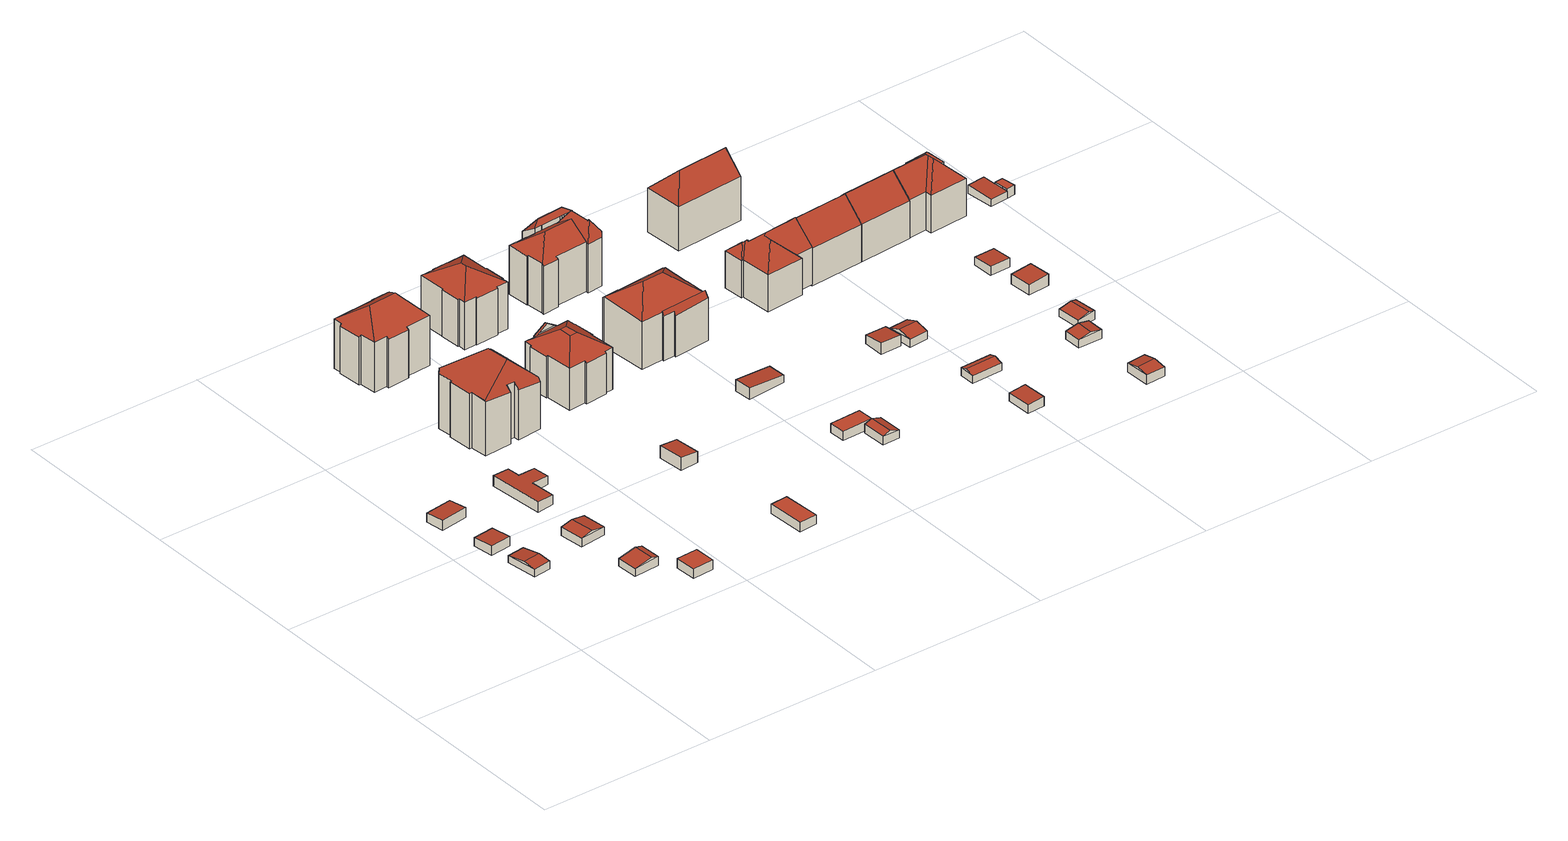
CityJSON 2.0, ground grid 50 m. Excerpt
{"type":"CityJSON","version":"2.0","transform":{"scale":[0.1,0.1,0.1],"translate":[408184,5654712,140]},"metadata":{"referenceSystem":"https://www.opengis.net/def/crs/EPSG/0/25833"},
"CityObjects":{
"building1":{"type":"Building","attributes":{"Dachtyp_tdc":"tdcGableRoof","Gemeindeschluessel":14612000,"Dachneigung":10.01,"QualitaetDacherkennung":86,"Geometrietyp2DReferenz":"3000","measuredHeight":2.86,"function":"31001_9998","roofType":"3100"},"geometry":[{"type":"Solid","lod":"2","boundaries":[[[[0,1,2,3]],[[1,4,5,2]],[[4,6,7,5]],[[6,0,3,7]],[[4,1,8]],[[0,6,9]],[[1,0,9,8]],[[6,4,8,9]],[[3,2,5,7]]]],"semantics":{"surfaces":[{"type":"WallSurface"},{"type":"RoofSurface"},{"type":"GroundSurface"}],"values":[[0,0,0,0,0,0,1,1,2]]}}]},
"building2":{"type":"Building","attributes":{"Dachtyp_tdc":"tdcPolyFlatRoof","Gemeindeschluessel":14612000,"Dachneigung":4.14,"QualitaetDacherkennung":77,"Geometrietyp2DReferenz":"3000","measuredHeight":2.73,"function":"31001_9998","roofType":"2100"},"geometry":[{"type":"Solid","lod":"2","boundaries":[[[[10,11,12,13]],[[11,14,15,12]],[[14,16,17,15]],[[16,10,13,17]],[[16,14,11,10]],[[13,12,15,17]]]],"semantics":{"surfaces":[{"type":"WallSurface"},{"type":"RoofSurface"},{"type":"GroundSurface"}],"values":[[0,0,0,0,1,2]]}}]},
"building3":{"type":"Building","attributes":{"Dachtyp_tdc":"tdcPolyFlatRoof","Gemeindeschluessel":14612000,"Dachneigung":3.21,"QualitaetDacherkennung":76,"Geometrietyp2DReferenz":"3000","measuredHeight":2.81,"function":"31001_9998","roofType":"2100"},"geometry":[{"type":"Solid","lod":"2","boundaries":[[[[18,19,20,21]],[[22,23,19,18]],[[23,24,20,19]],[[24,25,21,20]],[[25,22,18,21]],[[25,24,23,22]]]],"semantics":{"surfaces":[{"type":"GroundSurface"},{"type":"WallSurface"},{"type":"RoofSurface"}],"values":[[0,1,1,1,1,2]]}}]},
"building4":{"type":"Building","attributes":{"Dachtyp_tdc":"tdcGableRoof","Gemeindeschluessel":14612000,"Dachneigung":10.15,"QualitaetDacherkennung":89,"Geometrietyp2DReferenz":"3000","measuredHeight":3.01,"function":"31001_9998","roofType":"3100"},"geometry":[{"type":"Solid","lod":"2","boundaries":[[[[26,27,28,29]],[[27,30,31,28]],[[30,32,33,31]],[[32,26,29,33]],[[30,27,34]],[[26,32,35]],[[27,26,35,34]],[[32,30,34,35]],[[29,28,31,33]]]],"semantics":{"surfaces":[{"type":"WallSurface"},{"type":"RoofSurface"},{"type":"GroundSurface"}],"values":[[0,0,0,0,0,0,1,1,2]]}}]},
"building5":{"type":"Building","attributes":{"Dachtyp_tdc":"tdcGableRoof","Gemeindeschluessel":14612000,"Dachneigung":10.48,"QualitaetDacherkennung":71,"Geometrietyp2DReferenz":"3000","measuredHeight":3.06,"function":"31001_9998","roofType":"3100"},"geometry":[{"type":"Solid","lod":"2","boundaries":[[[[36,37,38,39]],[[37,40,41,38]],[[40,42,43,41]],[[42,36,39,43]],[[40,37,44]],[[36,42,45]],[[37,36,45,44]],[[42,40,44,45]],[[39,38,41,43]]]],"semantics":{"surfaces":[{"type":"WallSurface"},{"type":"RoofSurface"},{"type":"GroundSurface"}],"values":[[0,0,0,0,0,0,1,1,2]]}}]},
"building6":{"type":"Building","attributes":{"Dachtyp_tdc":"tdcPolyFlatRoof","Gemeindeschluessel":14612000,"Dachneigung":0,"QualitaetDacherkennung":87,"Geometrietyp2DReferenz":"3000","measuredHeight":2.67,"function":"31001_9998","roofType":"1000"},"geometry":[{"type":"Solid","lod":"2","boundaries":[[[[46,47,48,49]],[[50,51,52,53]],[[49,48,51,50]],[[48,47,52,51]],[[47,46,53,52]],[[46,49,50,53]]]],"semantics":{"surfaces":[{"type":"RoofSurface"},{"type":"GroundSurface"},{"type":"WallSurface"}],"values":[[0,1,2,2,2,2]]}}]},
"building7":{"type":"Building","attributes":{"Dachtyp_tdc":"tdcPolyFlatRoof","Gemeindeschluessel":14612000,"Dachneigung":2.98,"QualitaetDacherkennung":52,"Geometrietyp2DReferenz":"3000","measuredHeight":3.05,"function":"31001_9998","roofType":"2100"},"geometry":[{"type":"Solid","lod":"2","boundaries":[[[[54,55,56,57]],[[55,58,59,56]],[[58,60,61,59]],[[60,62,63,61]],[[62,64,65,63]],[[64,66,67,65]],[[66,68,69,67]],[[68,54,57,69]],[[68,66,64,62,60,58,55,54]],[[57,56,59,61,63,65,67,69]]]],"semantics":{"surfaces":[{"type":"WallSurface"},{"type":"RoofSurface"},{"type":"GroundSurface"}],"values":[[0,0,0,0,0,0,0,0,1,2]]}}]},
"building8":{"type":"Building","attributes":{"Dachtyp_tdc":"tdcFreeFormRoof","Gemeindeschluessel":14612000,"Dachneigung":17.77,"QualitaetDacherkennung":31,"Geometrietyp2DReferenz":"3000","measuredHeight":19.57,"function":"31001_9998","roofType":"5000"},"geometry":[{"type":"Solid","lod":"2","boundaries":[[[[70,71,72,73]],[[71,74,75,72]],[[74,76,77,75]],[[76,78,79,77]],[[78,80,81,79]],[[80,82,83,81]],[[82,84,85,83]],[[84,86,87,85]],[[86,88,89,87]],[[88,90,91,89]],[[90,92,93,91]],[[92,94,95,93]],[[94,96,97,95]],[[96,98,99,97]],[[98,100,101,99]],[[100,102,103,101]],[[102,104,105,103]],[[104,106,107,105]],[[106,108,109,107]],[[108,110,111,109]],[[110,112,113,111]],[[112,114,115,113]],[[114,116,117,115]],[[116,118,119,117]],[[118,70,73,119]],[[120,96,94,92,90,88,86,84,82,80,78,121]],[[112,110,108,106,122,123,124,116,114]],[[124,123,121,78,76,74,71,70,118]],[[98,120,121,123,122,104,102,100]],[[98,96,120]],[[118,116,124]],[[106,104,122]],[[73,72,75,77,79,81,83,85,87,89,91,93,95,97,99,101,103,105,107,109,111,113,115,117,119]]]],"semantics":{"surfaces":[{"type":"WallSurface"},{"type":"RoofSurface"},{"type":"GroundSurface"}],"values":[[0,0,0,0,0,0,0,0,0,0,0,0,0,0,0,0,0,0,0,0,0,0,0,0,0,1,1,1,1,0,0,0,2]]}}]},
"building9":{"type":"Building","attributes":{"Dachtyp_tdc":"tdcPolyFlatRoof","Gemeindeschluessel":14612000,"Dachneigung":0,"QualitaetDacherkennung":65,"Geometrietyp2DReferenz":"3000","measuredHeight":2.67,"function":"31001_9998","roofType":"1000"},"geometry":[{"type":"Solid","lod":"2","boundaries":[[[[125,126,127,128]],[[126,129,130,127]],[[129,131,132,130]],[[131,125,128,132]],[[131,129,126,125]],[[128,127,130,132]]]],"semantics":{"surfaces":[{"type":"WallSurface"},{"type":"RoofSurface"},{"type":"GroundSurface"}],"values":[[0,0,0,0,1,2]]}}]},
"building10":{"type":"Building","attributes":{"Dachtyp_tdc":"tdcHipRoof","Gemeindeschluessel":14612000,"Dachneigung":35.89,"QualitaetDacherkennung":84,"Geometrietyp2DReferenz":"3000","measuredHeight":19.28,"function":"31001_9998","roofType":"3200"},"geometry":[{"type":"Solid","lod":"2","boundaries":[[[[133,134,135,136]],[[134,137,138,135]],[[137,139,140,138]],[[139,141,142,140]],[[141,143,144,142]],[[143,145,146,144]],[[145,147,148,146]],[[147,149,150,148]],[[149,151,152,150]],[[151,153,154,152]],[[153,155,156,154]],[[155,157,158,156]],[[157,159,160,158]],[[159,161,162,160]],[[161,163,164,162]],[[163,165,166,164]],[[165,167,168,166]],[[167,169,170,168]],[[155,153,151,149,147,145,171,172]],[[169,133,136,170]],[[165,163,161,159,157,155,172]],[[145,143,141,139,137,134,171]],[[134,133,169,167,165,172,171]],[[136,135,138,140,142,144,146,148,150,152,154,156,158,160,162,164,166,168,170]]]],"semantics":{"surfaces":[{"type":"WallSurface"},{"type":"RoofSurface"},{"type":"GroundSurface"}],"values":[[0,0,0,0,0,0,0,0,0,0,0,0,0,0,0,0,0,0,1,0,1,1,1,2]]}}]},
"building11":{"type":"Building","attributes":{"Dachtyp_tdc":"tdcPolyFlatRoof","Gemeindeschluessel":14612000,"Dachneigung":5.67,"QualitaetDacherkennung":79,"Geometrietyp2DReferenz":"3000","measuredHeight":3.61,"function":"31001_9998","roofType":"2100"},"geometry":[{"type":"Solid","lod":"2","boundaries":[[[[173,174,175,176]],[[174,177,178,175]],[[177,179,180,178]],[[179,173,176,180]],[[179,177,174,173]],[[176,175,178,180]]]],"semantics":{"surfaces":[{"type":"WallSurface"},{"type":"RoofSurface"},{"type":"GroundSurface"}],"values":[[0,0,0,0,1,2]]}}]},
"building12":{"type":"Building","attributes":{"Gemeindeschluessel":14612000,"Geometrietyp2DReferenz":"3000","function":"31001_9998","roofType":"9999"},"children":["building12-1","building12-2"]},
"building12-1":{"type":"BuildingPart","attributes":{"Dachtyp_tdc":"tdcCutTentRoof","Dachneigung":31.62,"QualitaetDacherkennung":87,"Geometrietyp2DReferenz":"3000","measuredHeight":15.76,"roofType":"9999"},"parents":["building12"],"geometry":[{"type":"MultiSurface","lod":"2","boundaries":[[[181,182,183,184]],[[182,185,186,183]],[[185,187,188,186]],[[187,189,190,188]],[[189,191,192,190]],[[191,193,194,192]],[[193,195,196,194]],[[195,197,198,196]],[[197,199,200,198]],[[199,201,202,200]],[[201,203,204,202]],[[203,205,206,204]],[[205,207,208,206]],[[209,210,211,212]],[[207,213,214,208]],[[209,212,215]],[[210,216,217,211]],[[216,218,219,217]],[[218,181,184,219]],[[195,193,191,189,187,185,220,221]],[[205,203,201,199,197,195,221,222]],[[210,209,223,224,213,207,205,222,225]],[[185,182,181,218,216,210,225,220]],[[225,222,221,220]],[[184,183,186,188,190,192,194,196,198,200,202,204,206,208,212,211,217,219]]],"semantics":{"surfaces":[{"type":"WallSurface"},{"type":"RoofSurface"},{"type":"GroundSurface"}],"values":[0,0,0,0,0,0,0,0,0,0,0,0,0,0,0,0,0,0,0,1,1,1,1,1,2]}}]},
"building12-2":{"type":"BuildingPart","attributes":{"Dachtyp_tdc":"tdcGableRoof","Dachneigung":31.88,"QualitaetDacherkennung":50,"Geometrietyp2DReferenz":"3000","measuredHeight":14.12,"roofType":"3100"},"parents":["building12"],"geometry":[{"type":"MultiSurface","lod":"2","boundaries":[[[226,215,212,227]],[[214,228,229,208]],[[228,226,227,229]],[[226,228,230]],[[215,226,230,231,223]],[[228,214,224,231,230]],[[227,212,208,229]]],"semantics":{"surfaces":[{"type":"WallSurface"},{"type":"RoofSurface"},{"type":"GroundSurface"}],"values":[0,0,0,0,1,1,2]}}]},
"building13":{"type":"Building","attributes":{"Dachtyp_tdc":"tdcHipRoof","Gemeindeschluessel":14612000,"Dachneigung":29.84,"QualitaetDacherkennung":75,"Geometrietyp2DReferenz":"3000","measuredHeight":17.4,"function":"31001_9998","roofType":"3200"},"geometry":[{"type":"Solid","lod":"2","boundaries":[[[[232,233,234,235]],[[233,236,237,234]],[[236,238,239,237]],[[238,240,241,239]],[[240,242,243,241]],[[242,244,245,243]],[[244,246,247,245]],[[246,248,249,247]],[[248,250,251,249]],[[250,252,253,251]],[[252,254,255,253]],[[254,256,257,255]],[[256,258,259,257]],[[258,260,261,259]],[[260,262,263,261]],[[262,264,265,263]],[[264,266,267,265]],[[266,268,269,267]],[[268,270,271,269]],[[270,232,235,271]],[[266,264,262,260,258,256,272]],[[246,244,242,240,238,236,273]],[[256,254,252,250,248,246,273,272]],[[236,233,232,270,268,266,272,273]],[[235,234,237,239,241,243,245,247,249,251,253,255,257,259,261,263,265,267,269,271]]]],"semantics":{"surfaces":[{"type":"WallSurface"},{"type":"RoofSurface"},{"type":"GroundSurface"}],"values":[[0,0,0,0,0,0,0,0,0,0,0,0,0,0,0,0,0,0,0,0,1,1,1,1,2]]}}]},
"building14":{"type":"Building","attributes":{"Dachtyp_tdc":"tdcPolyFlatRoof","Gemeindeschluessel":14612000,"Dachneigung":0,"QualitaetDacherkennung":55,"Geometrietyp2DReferenz":"3000","measuredHeight":2.71,"function":"31001_9998","roofType":"1000"},"geometry":[{"type":"Solid","lod":"2","boundaries":[[[[274,275,276,277]],[[275,278,279,276]],[[278,280,281,279]],[[280,274,277,281]],[[280,278,275,274]],[[277,276,279,281]]]],"semantics":{"surfaces":[{"type":"WallSurface"},{"type":"RoofSurface"},{"type":"GroundSurface"}],"values":[[0,0,0,0,1,2]]}}]},
"building15":{"type":"Building","attributes":{"Dachtyp_tdc":"tdcGableRoof","Gemeindeschluessel":14612000,"Dachneigung":17.53,"QualitaetDacherkennung":86,"Geometrietyp2DReferenz":"3000","measuredHeight":3.15,"function":"31001_9998","roofType":"3100"},"geometry":[{"type":"Solid","lod":"2","boundaries":[[[[282,283,284,285]],[[283,286,287,284]],[[286,288,289,287]],[[288,282,285,289]],[[286,283,290]],[[282,288,291]],[[283,282,291,290]],[[288,286,290,291]],[[285,284,287,289]]]],"semantics":{"surfaces":[{"type":"WallSurface"},{"type":"RoofSurface"},{"type":"GroundSurface"}],"values":[[0,0,0,0,0,0,1,1,2]]}}]},
"building16":{"type":"Building","attributes":{"Dachtyp_tdc":"tdcPolyFlatRoof","Gemeindeschluessel":14612000,"Dachneigung":5.78,"QualitaetDacherkennung":61,"Geometrietyp2DReferenz":"3000","measuredHeight":3.18,"function":"31001_9998","roofType":"2100"},"geometry":[{"type":"Solid","lod":"2","boundaries":[[[[292,293,294,295]],[[293,296,297,294]],[[296,298,299,297]],[[298,292,295,299]],[[298,296,293,292]],[[295,294,297,299]]]],"semantics":{"surfaces":[{"type":"WallSurface"},{"type":"RoofSurface"},{"type":"GroundSurface"}],"values":[[0,0,0,0,1,2]]}}]},
"building17":{"type":"Building","attributes":{"Gemeindeschluessel":14612000,"Geometrietyp2DReferenz":"3000","function":"31001_9998","roofType":"9999"},"children":["building17-1","building17-2"]},
"building17-1":{"type":"BuildingPart","attributes":{"Dachtyp_tdc":"tdcHipRoof","Dachneigung":34.41,"QualitaetDacherkennung":42,"Geometrietyp2DReferenz":"3000","measuredHeight":18.63,"roofType":"3200"},"parents":["building17"],"geometry":[{"type":"MultiSurface","lod":"2","boundaries":[[[300,301,302,303]],[[301,304,305,302]],[[304,306,307,305]],[[306,308,309,307]],[[308,310,311,309]],[[310,312,313,311]],[[312,314,315,313]],[[316,317,318,319]],[[317,320,321,318]],[[320,322,323,321]],[[322,324,325,323]],[[324,300,303,325]],[[320,317,326]],[[327,314,312,310,308,328]],[[317,316,327,328,326]],[[308,306,304,301,300,324,322,320,326,328]],[[303,302,305,307,309,311,313,315,329,319,318,321,323,325]]],"semantics":{"surfaces":[{"type":"WallSurface"},{"type":"RoofSurface"},{"type":"GroundSurface"}],"values":[0,0,0,0,0,0,0,0,0,0,0,0,1,1,1,1,2]}}]},
"building17-2":{"type":"BuildingPart","attributes":{"Dachtyp_tdc":"tdcPolyFlatRoof","Dachneigung":59.74,"QualitaetDacherkennung":33,"Geometrietyp2DReferenz":"3000","measuredHeight":13.82,"roofType":"2100"},"parents":["building17"],"geometry":[{"type":"MultiSurface","lod":"2","boundaries":[[[330,331,316,319,332]],[[333,334,335,315,314]],[[334,336,337,335]],[[336,338,339,337]],[[338,330,332,339]],[[338,336,334,333,331,330]],[[332,319,329,315,335,337,339]]],"semantics":{"surfaces":[{"type":"WallSurface"},{"type":"RoofSurface"},{"type":"GroundSurface"}],"values":[0,0,0,0,0,1,2]}}]},
"building18":{"type":"Building","attributes":{"Gemeindeschluessel":14612000,"Geometrietyp2DReferenz":"3000","function":"31001_9998","roofType":"9999"},"children":["building18-1","building18-2","building18-3"]},
"building18-1":{"type":"BuildingPart","attributes":{"Dachtyp_tdc":"tdcHipRoof","Dachneigung":56.01,"QualitaetDacherkennung":37,"Geometrietyp2DReferenz":"3000","measuredHeight":15.97,"roofType":"3200"},"parents":["building18"],"geometry":[{"type":"MultiSurface","lod":"2","boundaries":[[[340,341,342,343]],[[341,344,345,342]],[[344,346,347,345]],[[346,348,349,347]],[[348,350,351,349]],[[350,352,353,351]],[[352,354,355,353]],[[354,356,355]],[[357,358,359,360,361]],[[358,362,363,359]],[[362,364,365,363]],[[364,340,343,365]],[[354,352,350,348,346,344,366]],[[358,357,367]],[[344,341,340,364,362,358,367,366]],[[357,354,366,367]],[[343,342,345,347,349,351,353,355,368,360,359,363,365]]],"semantics":{"surfaces":[{"type":"WallSurface"},{"type":"RoofSurface"},{"type":"GroundSurface"}],"values":[0,0,0,0,0,0,0,0,0,0,0,0,1,1,1,1,2]}}]},
"building18-2":{"type":"BuildingPart","attributes":{"Dachtyp_tdc":"tdcHipAndGableRoof","Dachneigung":35.31,"QualitaetDacherkennung":69,"Geometrietyp2DReferenz":"3000","measuredHeight":18.01,"roofType":"5000"},"parents":["building18"],"geometry":[{"type":"MultiSurface","lod":"2","boundaries":[[[369,361,360,370]],[[371,372,373,374,375]],[[372,376,377,373]],[[376,378,379,377]],[[378,380,381,379]],[[380,382,383,381]],[[382,384,385,383]],[[384,386,387,385]],[[386,388,389,387]],[[388,390,391,389]],[[390,369,370,391]],[[386,384,382,380,392]],[[380,378,376,372,371,393,392]],[[393,394,361,369,390,388,386,392]],[[370,360,368,395,374,373,377,379,381,383,385,387,389,391]]],"semantics":{"surfaces":[{"type":"WallSurface"},{"type":"RoofSurface"},{"type":"GroundSurface"}],"values":[0,0,0,0,0,0,0,0,0,0,0,1,1,1,2]}}]},
"building18-3":{"type":"BuildingPart","attributes":{"Dachtyp_tdc":"tdcFreeFormRoof","Dachneigung":56.06,"QualitaetDacherkennung":11,"Geometrietyp2DReferenz":"3000","measuredHeight":18.08,"roofType":"5000"},"parents":["building18"],"geometry":[{"type":"MultiSurface","lod":"2","boundaries":[[[396,397,398,399]],[[397,400,401,398]],[[400,402,403,401]],[[402,404,405,403]],[[404,406,407,405]],[[406,375,374,407]],[[356,396,399,355]],[[408,409,375,406,410,411,412,413]],[[406,404,402,410]],[[402,400,397,411,410]],[[397,396,412,411]],[[396,356,413,412]],[[356,408,413]],[[399,398,401,403,405,407,374,395,368,355]]],"semantics":{"surfaces":[{"type":"WallSurface"},{"type":"RoofSurface"},{"type":"GroundSurface"}],"values":[0,0,0,0,0,0,0,1,1,1,1,1,1,2]}}]},
"building19":{"type":"Building","attributes":{"Dachtyp_tdc":"tdcPolyFlatRoof","Gemeindeschluessel":14612000,"Dachneigung":3.93,"QualitaetDacherkennung":95,"Geometrietyp2DReferenz":"3000","measuredHeight":2.7,"function":"31001_9998","roofType":"2100"},"geometry":[{"type":"Solid","lod":"2","boundaries":[[[[414,415,416,417]],[[415,418,419,416]],[[418,420,421,419]],[[420,414,417,421]],[[420,418,415,414]],[[417,416,419,421]]]],"semantics":{"surfaces":[{"type":"WallSurface"},{"type":"RoofSurface"},{"type":"GroundSurface"}],"values":[[0,0,0,0,1,2]]}}]},
"building20":{"type":"Building","attributes":{"Dachtyp_tdc":"tdcPolyFlatRoof","Gemeindeschluessel":14612000,"Dachneigung":6.4,"QualitaetDacherkennung":74,"Geometrietyp2DReferenz":"3000","measuredHeight":3.13,"function":"31001_9998","roofType":"2100"},"geometry":[{"type":"Solid","lod":"2","boundaries":[[[[422,423,424,425]],[[423,426,427,424]],[[426,428,429,427]],[[428,422,425,429]],[[428,426,423,422]],[[425,424,427,429]]]],"semantics":{"surfaces":[{"type":"WallSurface"},{"type":"RoofSurface"},{"type":"GroundSurface"}],"values":[[0,0,0,0,1,2]]}}]},
"building21":{"type":"Building","attributes":{"Dachtyp_tdc":"tdcGableRoof","Gemeindeschluessel":14612000,"Dachneigung":16.6,"QualitaetDacherkennung":63,"Geometrietyp2DReferenz":"3000","measuredHeight":2.83,"function":"31001_9998","roofType":"3100"},"geometry":[{"type":"Solid","lod":"2","boundaries":[[[[430,431,432,433]],[[431,434,435,432]],[[434,436,437,435]],[[436,430,433,437]],[[434,431,438]],[[430,436,439]],[[431,430,439,438]],[[436,434,438,439]],[[433,432,435,437]]]],"semantics":{"surfaces":[{"type":"WallSurface"},{"type":"RoofSurface"},{"type":"GroundSurface"}],"values":[[0,0,0,0,0,0,1,1,2]]}}]},
"building22":{"type":"Building","attributes":{"Dachtyp_tdc":"tdcGableRoof","Gemeindeschluessel":14612000,"Dachneigung":13.12,"QualitaetDacherkennung":88,"Geometrietyp2DReferenz":"3000","measuredHeight":3.16,"function":"31001_9998","roofType":"3100"},"geometry":[{"type":"Solid","lod":"2","boundaries":[[[[440,441,442,443]],[[441,444,445,442]],[[444,446,447,445]],[[446,440,443,447]],[[444,441,448]],[[440,446,449]],[[441,440,449,448]],[[446,444,448,449]],[[443,442,445,447]]]],"semantics":{"surfaces":[{"type":"WallSurface"},{"type":"RoofSurface"},{"type":"GroundSurface"}],"values":[[0,0,0,0,0,0,1,1,2]]}}]},
"building23":{"type":"Building","attributes":{"Dachtyp_tdc":"tdcFreeFormRoof","Gemeindeschluessel":14612000,"Dachneigung":43.27,"QualitaetDacherkennung":72,"Geometrietyp2DReferenz":"3000","measuredHeight":16.07,"function":"31001_9998","roofType":"5000"},"geometry":[{"type":"Solid","lod":"2","boundaries":[[[[450,451,452,453]],[[451,454,455,452]],[[454,456,457,455]],[[456,458,459,457]],[[458,460,461,459]],[[460,462,463,461]],[[462,464,465,463]],[[464,466,467,465]],[[466,468,469,467]],[[468,450,453,469]],[[470,471,472,468,466]],[[473,470,466,464]],[[474,475,473,464,462]],[[474,462,460]],[[475,474,460,458]],[[476,477,471,470,473,475,458,456]],[[476,456,454]],[[477,476,454,451]],[[472,471,477,451,450]],[[472,450,468]],[[453,452,455,457,459,461,463,465,467,469]]]],"semantics":{"surfaces":[{"type":"WallSurface"},{"type":"RoofSurface"},{"type":"GroundSurface"}],"values":[[0,0,0,0,0,0,0,0,0,0,1,1,1,1,1,1,1,1,1,0,2]]}}]},
"building24":{"type":"Building","attributes":{"Dachtyp_tdc":"tdcHipAndGableRoof","Gemeindeschluessel":14612000,"Dachneigung":44.53,"QualitaetDacherkennung":65,"Geometrietyp2DReferenz":"3000","measuredHeight":18.05,"function":"31001_9998","roofType":"5000"},"geometry":[{"type":"Solid","lod":"2","boundaries":[[[[478,479,480,481]],[[479,482,483,480]],[[482,484,485,483]],[[484,478,481,485]],[[482,479,486]],[[478,484,487]],[[479,478,487,486]],[[484,482,486,487]],[[481,480,483,485]]]],"semantics":{"surfaces":[{"type":"WallSurface"},{"type":"RoofSurface"},{"type":"GroundSurface"}],"values":[[0,0,0,0,1,0,1,1,2]]}}]},
"building25":{"type":"Building","attributes":{"Dachtyp_tdc":"tdcGableRoof","Gemeindeschluessel":14612000,"Dachneigung":44.55,"QualitaetDacherkennung":88,"Geometrietyp2DReferenz":"3000","measuredHeight":16.48,"function":"31001_9998","roofType":"3100"},"geometry":[{"type":"Solid","lod":"2","boundaries":[[[[488,489,490,491]],[[489,492,493,490]],[[492,494,495,493]],[[494,496,497,495]],[[496,498,499,497]],[[498,500,501,499]],[[500,502,503,501]],[[502,504,505,503]],[[504,506,507,505]],[[506,488,491,507]],[[502,500,498,496,494,492,489,488]],[[488,506,504,502]],[[491,490,493,495,497,499,501,503,505,507]]]],"semantics":{"surfaces":[{"type":"WallSurface"},{"type":"RoofSurface"},{"type":"GroundSurface"}],"values":[[0,0,0,0,0,0,0,0,0,0,1,1,2]]}}]},
"building26":{"type":"Building","attributes":{"Dachtyp_tdc":"tdcGableRoof","Gemeindeschluessel":14612000,"Dachneigung":10.13,"QualitaetDacherkennung":92,"Geometrietyp2DReferenz":"3000","measuredHeight":3.22,"function":"31001_9998","roofType":"3100"},"geometry":[{"type":"Solid","lod":"2","boundaries":[[[[508,509,510,511]],[[509,512,513,510]],[[512,514,515,513]],[[514,508,511,515]],[[512,509,516]],[[508,514,517]],[[509,508,517,516]],[[514,512,516,517]],[[511,510,513,515]]]],"semantics":{"surfaces":[{"type":"WallSurface"},{"type":"RoofSurface"},{"type":"GroundSurface"}],"values":[[0,0,0,0,0,0,1,1,2]]}}]},
"building27":{"type":"Building","attributes":{"Dachtyp_tdc":"tdcGableRoof","Gemeindeschluessel":14612000,"Dachneigung":12.79,"QualitaetDacherkennung":76,"Geometrietyp2DReferenz":"3000","measuredHeight":3.08,"function":"31001_9998","roofType":"3100"},"geometry":[{"type":"Solid","lod":"2","boundaries":[[[[518,519,520,521]],[[519,522,523,520]],[[522,524,525,523]],[[524,518,521,525]],[[522,519,526]],[[518,524,527]],[[519,518,527,526]],[[524,522,526,527]],[[521,520,523,525]]]],"semantics":{"surfaces":[{"type":"WallSurface"},{"type":"RoofSurface"},{"type":"GroundSurface"}],"values":[[0,0,0,0,0,0,1,1,2]]}}]},
"building28":{"type":"Building","attributes":{"Dachtyp_tdc":"tdcGableRoof","Gemeindeschluessel":14612000,"Dachneigung":10.94,"QualitaetDacherkennung":73,"Geometrietyp2DReferenz":"3000","measuredHeight":2.8,"function":"31001_9998","roofType":"3100"},"geometry":[{"type":"Solid","lod":"2","boundaries":[[[[528,529,530,531]],[[529,532,533,530]],[[532,534,535,533]],[[534,528,531,535]],[[532,529,536]],[[528,534,537]],[[529,528,537,536]],[[534,532,536,537]],[[531,530,533,535]]]],"semantics":{"surfaces":[{"type":"WallSurface"},{"type":"RoofSurface"},{"type":"GroundSurface"}],"values":[[0,0,0,0,0,0,1,1,2]]}}]},
"building29":{"type":"Building","attributes":{"Dachtyp_tdc":"tdcGableRoof","Gemeindeschluessel":14612000,"Dachneigung":44.16,"QualitaetDacherkennung":88,"Geometrietyp2DReferenz":"3000","measuredHeight":16.46,"function":"31001_9998","roofType":"3100"},"geometry":[{"type":"Solid","lod":"2","boundaries":[[[[538,539,501,540]],[[539,541,542,501]],[[541,543,544,542]],[[543,545,546,544]],[[545,547,548,546]],[[547,549,550,548]],[[549,551,552,550]],[[551,553,554,552]],[[553,555,505,554]],[[555,538,540,505]],[[551,549,547,545,543,541,539,538]],[[538,555,553,551]],[[540,501,542,544,546,548,550,552,554,505]]]],"semantics":{"surfaces":[{"type":"WallSurface"},{"type":"RoofSurface"},{"type":"GroundSurface"}],"values":[[0,0,0,0,0,0,0,0,0,0,1,1,2]]}}]},
"building30":{"type":"Building","attributes":{"Dachtyp_tdc":"tdcPolyFlatRoof","Gemeindeschluessel":14612000,"Dachneigung":3.69,"QualitaetDacherkennung":87,"Geometrietyp2DReferenz":"3000","measuredHeight":3.19,"function":"31001_9998","roofType":"2100"},"geometry":[{"type":"Solid","lod":"2","boundaries":[[[[556,557,558,559]],[[557,560,561,558]],[[560,562,563,561]],[[562,556,559,563]],[[562,560,557,556]],[[559,558,561,563]]]],"semantics":{"surfaces":[{"type":"WallSurface"},{"type":"RoofSurface"},{"type":"GroundSurface"}],"values":[[0,0,0,0,1,2]]}}]},
"building31":{"type":"Building","attributes":{"Dachtyp_tdc":"tdcPolyFlatRoof","Gemeindeschluessel":14612000,"Dachneigung":3.15,"QualitaetDacherkennung":83,"Geometrietyp2DReferenz":"3000","measuredHeight":2.66,"function":"31001_9998","roofType":"2100"},"geometry":[{"type":"Solid","lod":"2","boundaries":[[[[564,565,566,567]],[[565,568,569,566]],[[568,570,571,569]],[[570,564,567,571]],[[570,568,565,564]],[[567,566,569,571]]]],"semantics":{"surfaces":[{"type":"WallSurface"},{"type":"RoofSurface"},{"type":"GroundSurface"}],"values":[[0,0,0,0,1,2]]}}]},
"building32":{"type":"Building","attributes":{"Dachtyp_tdc":"tdcFreeFormRoof","Gemeindeschluessel":14612000,"Dachneigung":43.46,"QualitaetDacherkennung":72,"Geometrietyp2DReferenz":"3000","measuredHeight":16.48,"function":"31001_9998","roofType":"5000"},"geometry":[{"type":"Solid","lod":"2","boundaries":[[[[572,573,574,575]],[[576,577,578,573]],[[551,579,576,573,572]],[[551,572,580]],[[575,574,581,582,583,584,585,586,587,588]],[[573,578,581,574]],[[578,589,582,581]],[[589,590,583,582]],[[590,591,584,583]],[[591,592,585,584]],[[592,593,586,585]],[[593,594,587,586]],[[594,580,588,587]],[[580,572,575,588]],[[595,579,551,580,594]],[[596,595,594,593]],[[596,593,592]],[[597,577,576,579,595,596,592,591]],[[598,597,591,590]],[[598,590,589]],[[577,597,598,589,578]]]],"semantics":{"surfaces":[{"type":"WallSurface"},{"type":"RoofSurface"},{"type":"GroundSurface"}],"values":[[0,1,1,0,2,0,0,0,0,0,0,0,0,0,1,1,1,1,1,1,1]]}}]},
"building33":{"type":"Building","attributes":{"Gemeindeschluessel":14612000,"Geometrietyp2DReferenz":"3000","function":"31001_9998","roofType":"9999"},"children":["building33-1","building33-2"]},
"building33-1":{"type":"BuildingPart","attributes":{"Dachtyp_tdc":"tdcPolyFlatRoof","Dachneigung":3.17,"QualitaetDacherkennung":91,"Geometrietyp2DReferenz":"3000","measuredHeight":2.42,"roofType":"2100"},"parents":["building33"],"geometry":[{"type":"MultiSurface","lod":"2","boundaries":[[[599,600,601,602]],[[600,603,604,601]],[[603,605,606,604]],[[607,599,602,608]],[[607,605,603,600,599]],[[602,601,604,606,608]]],"semantics":{"surfaces":[{"type":"WallSurface"},{"type":"RoofSurface"},{"type":"GroundSurface"}],"values":[0,0,0,0,1,2]}}]},
"building33-2":{"type":"BuildingPart","attributes":{"Dachtyp_tdc":"tdcPolyFlatRoof","Dachneigung":0,"QualitaetDacherkennung":48,"Geometrietyp2DReferenz":"3000","measuredHeight":2.64,"roofType":"1000"},"parents":["building33"],"geometry":[{"type":"MultiSurface","lod":"2","boundaries":[[[609,610,611,606,605]],[[610,612,613,611]],[[612,614,607,608,613]],[[614,612,610,609]],[[606,611,613,608]]],"semantics":{"surfaces":[{"type":"WallSurface"},{"type":"RoofSurface"},{"type":"GroundSurface"}],"values":[0,0,0,1,2]}}]}
},
"vertices":[
[99,250,86],[49,244,86],[49,244,64],[99,250,64],[38,334,83],[38,334,64],[88,340,83],[88,340,64],[44,279,92],[94,285,92],
[33,392,83],[26,451,79],[26,451,56],[33,392,56],[86,458,79],[86,458,56],[93,399,83],[93,399,56],
[81,618,53],[89,565,53],[11,554,53],[3,607,53],[81,618,78],[89,565,81],[11,554,81],[3,607,78],
[237,96,88],[234,156,88],[234,156,67],[237,96,67],[307,160,93],[307,160,67],[310,100,93],[310,100,67],[287,159,98],[290,99,98],
[224,288,82],[216,357,82],[216,357,58],[224,288,58],[291,365,81],[291,365,58],[299,296,81],[299,296,58],[251,361,88],[259,292,88],
[401,4,96],[398,64,96],[338,61,96],[341,1,96],[341,1,69],[338,61,69],[398,64,69],[401,4,69],
[234,645,74],[282,649,72],[282,649,44],[234,645,44],[285,611,72],[285,611,44],[335,616,69],[335,616,44],[340,570,69],[340,570,44],[290,564,72],[290,564,44],[296,493,72],[296,493,44],[248,488,74],[248,488,44],
[305,828,184],[300,898,184],[300,898,28],[305,828,28],[305,899,185],[305,899,28],[301,944,185],[301,944,28],[312,957,189],[312,957,28],[337,959,186],[337,959,28],[337,967,179],[337,967,28],[379,971,174],[379,971,28],[380,962,182],[380,962,28],[401,964,179],[401,964,28],[406,973,171],[406,973,28],[433,975,168],[433,975,28],[440,966,176],[440,966,28],[477,969,171],[477,969,28],[479,950,172],[479,950,28],[490,950,162],[490,950,28],[492,920,162],[492,920,28],[481,920,172],[481,920,28],[491,793,163],[491,793,28],[420,787,171],[420,787,28],[419,802,186],[419,802,28],[394,800,189],[394,800,28],[395,785,174],[395,785,28],[315,779,183],[315,779,28],[311,828,186],[311,828,28],[477,968,172],[424,911,224],[491,801,172],[430,844,224],[315,781,186],
[729,24,84],[678,21,84],[678,21,57],[729,24,57],[672,127,84],[672,127,57],[722,131,84],[722,131,57],
[447,1333,158],[447,1327,162],[447,1327,22],[447,1333,22],[450,1298,163],[450,1298,22],[456,1298,156],[456,1298,22],[459,1256,156],[459,1256,22],[453,1256,163],[453,1256,22],[459,1183,164],[459,1183,22],[385,1178,164],[385,1178,22],[385,1171,159],[385,1171,22],[321,1166,159],[321,1166,22],[321,1173,164],[321,1173,22],[282,1170,164],[282,1170,22],[278,1218,163],[278,1218,22],[273,1218,157],[273,1218,22],[268,1287,156],[268,1287,22],[273,1288,162],[273,1288,22],[271,1313,162],[271,1313,22],[398,1323,162],[398,1323,22],[397,1329,158],[397,1329,22],[406,1250,215],[324,1244,215],
[627,501,77],[679,505,72],[679,505,41],[627,501,41],[686,432,72],[686,432,41],[634,428,77],[634,428,41],
[738,908,140],[733,908,143],[733,908,23],[738,908,23],[739,832,142],[739,832,23],[715,830,141],[715,830,23],[715,825,138],[715,825,23],[651,819,138],[651,819,23],[650,825,142],[650,825,23],[601,821,142],[601,821,23],[595,898,143],[595,898,23],[591,898,140],[591,898,23],[586,956,141],[586,956,23],[590,956,143],[590,956,23],[589,978,144],[589,978,23],[622,981,143],[622,981,23],[692,986,144],[726,989,144],[726,989,23],[692,986,23],[622,981,144],[622,981,141],[692,986,142],[728,969,143],[728,969,23],[733,969,140],[733,969,23],[677,890,179],[655,888,179],[653,925,180],[690,986,144],[627,981,144],[672,927,180],
[692,993,142],[692,993,23],[622,988,141],[622,988,23],[659,991,164],[659,984,164],
[710,1221,150],[706,1221,152],[706,1221,18],[710,1221,18],[708,1201,152],[708,1201,18],[674,1199,152],[674,1199,18],[674,1195,150],[674,1195,18],[606,1190,151],[606,1190,18],[606,1193,153],[606,1193,18],[571,1191,153],[571,1191,18],[570,1212,153],[570,1212,18],[567,1212,151],[567,1212,18],[563,1270,151],[563,1270,18],[565,1270,153],[565,1270,18],[560,1348,153],[560,1348,18],[602,1351,153],[602,1351,18],[602,1357,149],[602,1357,18],[647,1360,149],[647,1360,18],[648,1355,152],[648,1355,18],[697,1358,152],[697,1358,18],[702,1280,152],[702,1280,18],[706,1280,150],[706,1280,18],[634,1286,192],[635,1269,192],
[1110,348,64],[1112,302,64],[1112,302,37],[1110,348,37],[1023,299,64],[1023,299,37],[1021,345,64],[1021,345,37],
[1084,221,65],[1082,291,65],[1082,291,40],[1084,221,40],[1132,293,63],[1132,293,40],[1134,223,63],[1134,223,40],[1104,292,72],[1106,222,72],
[1078,602,47],[968,593,58],[968,593,26],[1078,602,26],[965,643,58],[965,643,26],[1075,653,47],[1075,653,26],
[892,1002,159],[986,1009,159],[986,1009,18],[892,1002,18],[986,1015,154],[986,1015,18],[1036,1019,154],[1036,1019,18],[1037,1012,159],[1037,1012,18],[1042,939,157],[1042,939,18],[1048,940,152],[1048,940,18],[1054,877,149],[1054,877,18],[916,867,154],[853,863,154],[853,863,18],[916,867,18],[843,998,159],[843,998,18],[843,1005,154],[843,1005,18],[892,1009,154],[892,1009,18],[916,940,204],[1047,877,154],[977,944,204],[1047,877,18],
[916,861,145],[916,867,156],[916,861,18],[1054,877,156],[1055,867,139],[1055,867,18],[950,858,135],[950,858,18],[950,863,145],[950,863,18],
[949,1381,132],[950,1378,137],[950,1378,12],[949,1381,12],[1005,1382,136],[1005,1382,12],[1006,1373,143],[1006,1373,12],[1010,1373,137],[1010,1373,12],[1013,1341,158],[1013,1341,12],[1008,1341,164],[1008,1341,12],[1008,1337,166],[1008,1337,12],[1008,1337,150],[889,1329,167],[885,1372,137],[885,1372,12],[889,1329,12],[889,1329,152],[899,1373,137],[899,1373,12],[899,1377,132],[899,1377,12],[992,1357,172],[917,1351,172],[955,1333,12],
[869,1327,152],[869,1327,12],[963,1223,153],[867,1216,153],[867,1216,12],[963,1223,12],[963,1223,150],[868,1210,148],[868,1210,12],[821,1206,148],[821,1206,12],[821,1213,153],[821,1213,12],[817,1262,153],[817,1262,12],[815,1262,151],[815,1262,12],[811,1325,151],[811,1325,12],[811,1327,150],[811,1327,12],[863,1330,150],[863,1330,12],[874,1271,192],[959,1277,192],[955,1333,152],[959,1277,12],
[1013,1279,150],[1017,1279,150],[1017,1279,12],[1013,1279,12],[1020,1236,150],[1020,1236,12],[1013,1228,161],[1013,1228,12],[1007,1220,150],[1007,1220,12],[963,1216,150],[963,1216,12],[955,1333,150],[959,1277,150],[990,1247,193],[990,1248,193],[988,1250,190],[984,1309,190],
[1441,191,63],[1491,193,66],[1491,193,39],[1441,191,39],[1494,123,66],[1494,123,39],[1444,121,63],[1444,121,39],
[1399,619,49],[1399,559,56],[1399,559,24],[1399,619,24],[1339,559,56],[1339,559,24],[1339,619,49],[1339,619,24],
[1517,318,52],[1428,316,52],[1428,316,31],[1517,318,31],[1427,359,55],[1427,359,31],[1516,361,55],[1516,361,31],[1428,342,59],[1517,343,59],
[1470,547,45],[1415,543,45],[1415,543,22],[1470,547,22],[1410,616,42],[1410,616,22],[1465,620,42],[1465,620,22],[1412,583,54],[1468,587,54],
[1413,922,113],[1364,918,113],[1364,918,8],[1413,922,8],[1365,899,113],[1365,899,8],[1256,891,113],[1256,891,8],[1249,980,113],[1249,980,8],[1243,979,113],[1243,979,8],[1239,1037,113],[1239,1037,8],[1310,1042,113],[1310,1042,8],[1310,1035,113],[1310,1035,8],[1404,1041,113],[1404,1041,8],[1280,1000,143],[1310,974,169],[1408,982,169],[1280,1007,143],[1269,1010,140],[1276,1010,140],[1307,950,164],[1305,969,164],
[1454,1254,128],[1255,1239,128],[1255,1239,3],[1454,1254,3],[1247,1351,128],[1247,1351,3],[1446,1366,128],[1446,1366,3],[1301,1298,184],[1450,1309,184],
[1408,981,169],[1404,1041,109],[1404,1041,4],[1408,981,4],[1470,1046,109],[1470,1046,4],[1469,1053,102],[1469,1053,4],[1505,1056,102],[1505,1056,4],[1506,1049,109],[1506,1049,4],[1561,1053,109],[1561,1053,4],[1566,992,169],[1566,992,4],[1570,933,110],[1570,933,4],[1413,922,110],[1413,922,4],
[1810,61,57],[1754,58,57],[1754,58,31],[1810,61,31],[1751,129,56],[1751,129,31],[1806,134,56],[1806,134,31],[1753,92,63],[1808,96,63],
[1727,289,49],[1727,339,49],[1727,339,26],[1727,289,26],[1797,339,51],[1797,339,26],[1797,289,51],[1797,289,26],[1764,339,57],[1764,289,57],
[1784,364,44],[1778,431,44],[1778,431,23],[1784,364,23],[1832,435,48],[1832,435,23],[1838,369,48],[1838,369,23],[1815,434,51],[1821,368,51],
[1566,993,169],[1561,1053,110],[1566,993,4],[1620,1057,110],[1620,1057,4],[1619,1064,103],[1619,1064,4],[1656,1067,103],[1656,1067,4],[1657,1060,110],[1657,1060,4],[1716,1064,110],[1716,1064,4],[1720,1004,169],[1720,1004,4],[1724,944,111],[1724,944,4],[1570,933,111],
[1780,620,46],[1842,624,50],[1842,624,18],[1780,620,18],[1847,561,50],[1847,561,18],[1785,556,46],[1785,556,18],
[1766,683,41],[1764,743,38],[1764,743,15],[1766,683,15],[1824,745,38],[1824,745,15],[1826,685,41],[1826,685,15],
[1716,1064,113],[1816,1071,113],[1816,1071,5],[1716,1064,5],[1850,1042,142],[1849,1049,142],[1816,1078,113],[1824,1012,169],[1724,944,113],[1816,1078,5],[1887,1083,5],[1891,1026,5],[1883,1025,5],[1890,937,5],[1778,929,5],[1776,948,5],[1724,944,5],[1887,1083,113],[1891,1026,113],[1883,1025,113],[1890,937,113],[1778,929,113],[1776,948,113],[1828,1008,166],[1830,989,166],[1852,1052,140],[1860,1053,140],
[1967,940,20],[1959,1020,24],[1959,1020,0],[1967,940,0],[2011,1025,24],[2011,1025,0],[2015,987,22],[2015,987,0],[2019,945,20],[2019,945,0],
[2015,987,27],[2039,989,27],[2039,989,0],[2044,948,27],[2044,948,0],[2019,945,27]
]}
